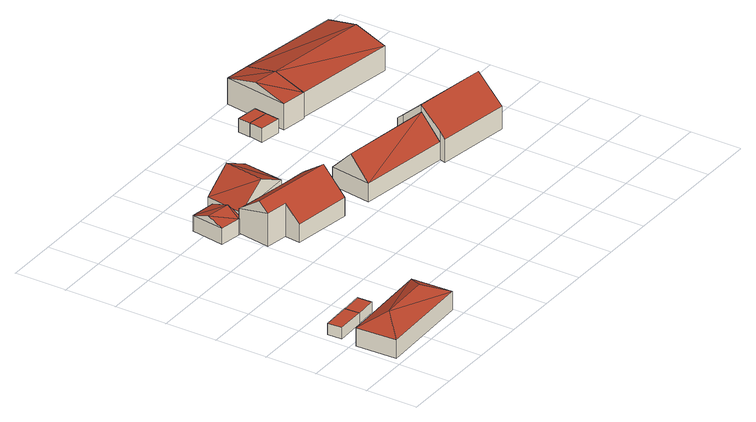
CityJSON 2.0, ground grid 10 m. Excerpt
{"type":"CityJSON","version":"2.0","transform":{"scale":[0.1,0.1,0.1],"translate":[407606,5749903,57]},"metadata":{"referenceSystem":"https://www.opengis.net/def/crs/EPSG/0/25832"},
"CityObjects":{
"building1":{"type":"Building","attributes":{"Gemeindeschluessel":"05515000","Geometrietyp2DReferenz":"3000","function":"31001_2700","roofType":"1000","measuredHeight":2.17},"geometry":[{"type":"Solid","lod":"2","boundaries":[[[[0,1,2,3]],[[4,5,1,0]],[[6,7,5,4]],[[3,2,7,6]],[[4,0,3,6]],[[1,5,7,2]]]],"semantics":{"surfaces":[{"type":"WallSurface"},{"type":"RoofSurface"},{"type":"GroundSurface"}],"values":[[0,0,0,0,1,2]]}}]},
"building2":{"type":"Building","attributes":{"Gemeindeschluessel":"05515000","Geometrietyp2DReferenz":"3000","function":"31001_1000","roofType":"3200","measuredHeight":5.88},"address":[{"country":"Germany","locality":"Münster","thoroughfareNumber":"47","thoroughfareName":"Am Emmerbach"}],"geometry":[{"type":"Solid","lod":"2","boundaries":[[[[8,9,10,11]],[[12,13,9,8]],[[14,15,13,12]],[[11,10,15,14]],[[8,16,12]],[[14,17,11]],[[17,16,8]],[[8,11,17]],[[12,16,17]],[[17,14,12]],[[9,13,15,10]]]],"semantics":{"surfaces":[{"type":"WallSurface"},{"type":"RoofSurface"},{"type":"GroundSurface"}],"values":[[0,0,0,0,1,1,1,1,1,1,2]]}}]},
"building3":{"type":"Building","attributes":{"Gemeindeschluessel":"05515000","Geometrietyp2DReferenz":"3000","function":"31001_2700","roofType":"1000","measuredHeight":2.03},"geometry":[{"type":"Solid","lod":"2","boundaries":[[[[18,19,20,21]],[[22,23,19,18]],[[24,25,23,22]],[[21,20,25,24]],[[22,18,21,24]],[[19,23,25,20]]]],"semantics":{"surfaces":[{"type":"WallSurface"},{"type":"RoofSurface"},{"type":"GroundSurface"}],"values":[[0,0,0,0,1,2]]}}]},
"building4":{"type":"Building","attributes":{"Gemeindeschluessel":"05515000","Geometrietyp2DReferenz":"3000","function":"51009_1610","roofType":"5000","measuredHeight":4.25},"geometry":[{"type":"Solid","lod":"2","boundaries":[[[[26,27,28,29]],[[30,31,27,26]],[[32,33,31,30]],[[34,35,33,32]],[[29,28,35,34]],[[32,30,36]],[[32,36,37]],[[37,34,32]],[[36,26,29]],[[29,37,36]],[[26,36,30]],[[34,37,29]],[[27,31,33,35,28]]]],"semantics":{"surfaces":[{"type":"WallSurface"},{"type":"RoofSurface"},{"type":"GroundSurface"}],"values":[[0,0,0,0,0,1,1,1,1,1,0,0,2]]}}]},
"building5":{"type":"Building","attributes":{"Gemeindeschluessel":"05515000","Geometrietyp2DReferenz":"3000","function":"31001_1000","roofType":"5000","measuredHeight":8.23},"address":[{"country":"Germany","locality":"Münster","thoroughfareNumber":"49","thoroughfareName":"Am Emmerbach"}],"geometry":[{"type":"Solid","lod":"2","boundaries":[[[[38,39,40,41]],[[42,43,39,38]],[[44,45,43,42]],[[46,47,45,44]],[[48,49,47,46]],[[50,51,49,48]],[[52,53,51,50]],[[41,40,53,52]],[[42,38,41,52,54,55]],[[55,54,50,48,46,44]],[[42,55,44]],[[50,54,52]],[[39,43,45,47,49,51,53,40]]]],"semantics":{"surfaces":[{"type":"WallSurface"},{"type":"RoofSurface"},{"type":"GroundSurface"}],"values":[[0,0,0,0,0,0,0,0,1,1,0,0,2]]}}]},
"building6":{"type":"Building","attributes":{"Gemeindeschluessel":"05515000","Geometrietyp2DReferenz":"3000","function":"31001_1000","roofType":"3100","measuredHeight":8.54},"address":[{"country":"Germany","locality":"Münster","thoroughfareNumber":"49a","thoroughfareName":"Am Emmerbach"}],"geometry":[{"type":"Solid","lod":"2","boundaries":[[[[56,57,58,59]],[[60,61,57,56]],[[62,63,61,60]],[[59,58,63,62]],[[56,64,60]],[[62,65,59]],[[65,64,56]],[[56,59,65]],[[62,60,64]],[[64,65,62]],[[57,61,63,58]]]],"semantics":{"surfaces":[{"type":"WallSurface"},{"type":"RoofSurface"},{"type":"GroundSurface"}],"values":[[0,0,0,0,0,0,1,1,1,1,2]]}}]},
"building7":{"type":"Building","attributes":{"Gemeindeschluessel":"05515000","Geometrietyp2DReferenz":"3000","function":"31001_2700","roofType":"3100","measuredHeight":7.78},"geometry":[{"type":"Solid","lod":"2","boundaries":[[[[66,67,68,69]],[[70,71,67,66]],[[72,73,71,70]],[[69,68,73,72]],[[66,74,70]],[[72,75,69]],[[75,74,66]],[[66,69,75]],[[74,75,72]],[[72,70,74]],[[67,71,73,68]]]],"semantics":{"surfaces":[{"type":"WallSurface"},{"type":"RoofSurface"},{"type":"GroundSurface"}],"values":[[0,0,0,0,0,0,1,1,1,1,2]]}}]},
"building8":{"type":"Building","attributes":{"Gemeindeschluessel":"05515000","Geometrietyp2DReferenz":"3000","function":"31001_2700","roofType":"1000","measuredHeight":2.62},"geometry":[{"type":"Solid","lod":"2","boundaries":[[[[76,77,78,79]],[[80,81,77,76]],[[82,83,81,80]],[[79,78,83,82]],[[80,76,79,82]],[[77,81,83,78]]]],"semantics":{"surfaces":[{"type":"WallSurface"},{"type":"RoofSurface"},{"type":"GroundSurface"}],"values":[[0,0,0,0,1,2]]}}]},
"building9":{"type":"Building","attributes":{"Gemeindeschluessel":"05515000","Geometrietyp2DReferenz":"3000","function":"51009_1611","roofType":"2100","measuredHeight":2.8},"geometry":[{"type":"Solid","lod":"2","boundaries":[[[[80,84,85,82]],[[86,87,84,80]],[[88,89,87,86]],[[90,91,89,88]],[[82,85,91,90]],[[88,86,80,82,90]],[[84,87,89,91,85]]]],"semantics":{"surfaces":[{"type":"WallSurface"},{"type":"RoofSurface"},{"type":"GroundSurface"}],"values":[[0,0,0,0,0,1,2]]}}]},
"building10":{"type":"Building","attributes":{"Gemeindeschluessel":"05515000","Geometrietyp2DReferenz":"3000","function":"31001_2460","roofType":"3100","measuredHeight":6.72},"geometry":[{"type":"Solid","lod":"2","boundaries":[[[[92,93,94,95]],[[96,97,93,92]],[[98,99,97,96]],[[95,94,99,98]],[[92,100,96]],[[98,101,95]],[[95,101,100]],[[100,92,95]],[[101,98,96]],[[96,100,101]],[[93,97,99,94]]]],"semantics":{"surfaces":[{"type":"WallSurface"},{"type":"RoofSurface"},{"type":"GroundSurface"}],"values":[[0,0,0,0,0,0,1,1,1,1,2]]}}]},
"building11":{"type":"Building","attributes":{"Gemeindeschluessel":"05515000","Geometrietyp2DReferenz":"3000","function":"31001_2700","roofType":"3100","measuredHeight":9.03},"geometry":[{"type":"Solid","lod":"2","boundaries":[[[[102,103,104,105]],[[106,107,103,102]],[[108,109,107,106]],[[110,111,109,108]],[[112,113,111,110]],[[114,115,113,112]],[[116,117,115,114]],[[105,104,117,116]],[[110,108,106,102,112]],[[105,116,114,112,102]],[[103,107,109,111,113,115,117,104]]]],"semantics":{"surfaces":[{"type":"WallSurface"},{"type":"RoofSurface"},{"type":"GroundSurface"}],"values":[[0,0,0,0,0,0,0,0,1,1,2]]}}]},
"building12":{"type":"Building","attributes":{"Gemeindeschluessel":"05515000","Geometrietyp2DReferenz":"3000","function":"31001_2700","roofType":"3100","measuredHeight":6.45},"geometry":[{"type":"Solid","lod":"2","boundaries":[[[[118,119,120,98]],[[121,122,119,118]],[[95,123,122,121]],[[98,120,123,95]],[[118,124,121]],[[95,101,98]],[[124,118,98]],[[98,101,124]],[[121,124,101]],[[101,95,121]],[[119,122,123,120]]]],"semantics":{"surfaces":[{"type":"WallSurface"},{"type":"RoofSurface"},{"type":"GroundSurface"}],"values":[[0,0,0,0,0,0,1,1,1,1,2]]}}]}
},
"vertices":[
[70,124,29],[70,124,7],[68,152,7],[68,152,29],[14,122,29],[14,122,7],[12,150,29],[12,150,7],
[189,97,44],[189,97,8],[5,89,8],[5,89,44],[192,17,44],[192,17,8],[8,10,44],[8,10,8],[149,55,67],[48,51,67],
[111,154,28],[111,154,8],[68,152,8],[68,152,28],[112,126,28],[112,126,8],[70,124,28],[70,124,8],
[225,517,35],[225,517,4],[176,524,4],[176,524,35],[214,452,35],[214,452,4],[208,453,35],[208,453,4],[166,460,35],[166,460,4],[219,482,47],[171,490,47],
[310,435,56],[310,435,7],[214,452,7],[214,452,55],[365,427,56],[365,427,7],[351,335,43],[351,335,7],[237,352,42],[237,352,7],[241,382,72],[241,382,7],[198,389,72],[198,389,7],[208,453,55],[208,453,7],[200,407,89],[358,382,89],
[227,528,44],[227,528,3],[214,452,3],[214,452,44],[322,514,65],[322,514,3],[310,435,65],[310,435,3],[274,521,89],[262,443,89],
[410,326,44],[410,326,8],[588,299,8],[588,299,44],[422,405,44],[422,405,8],[600,379,44],[600,379,8],[416,365,86],[594,339,86],
[479,583,32],[479,583,5],[520,577,5],[520,577,32],[484,610,32],[484,610,5],[524,604,32],[524,604,5],
[484,610,4],[524,604,4],[487,635,31],[487,635,4],[528,629,31],[528,629,4],[528,626,31],[528,626,4],
[534,575,55],[534,575,4],[583,567,4],[583,567,55],[554,700,55],[554,700,4],[603,693,55],[603,693,4],[544,638,71],[593,630,71],
[594,339,100],[594,339,9],[588,299,9],[588,299,64],[600,379,64],[600,379,9],[602,392,53],[602,392,9],[744,370,53],[744,370,9],[737,318,100],[737,318,9],[729,266,53],[729,266,9],[586,287,53],[586,287,9],
[804,661,55],[804,661,7],[603,693,7],[784,535,55],[784,535,7],[583,567,7],[794,598,71]
]}
